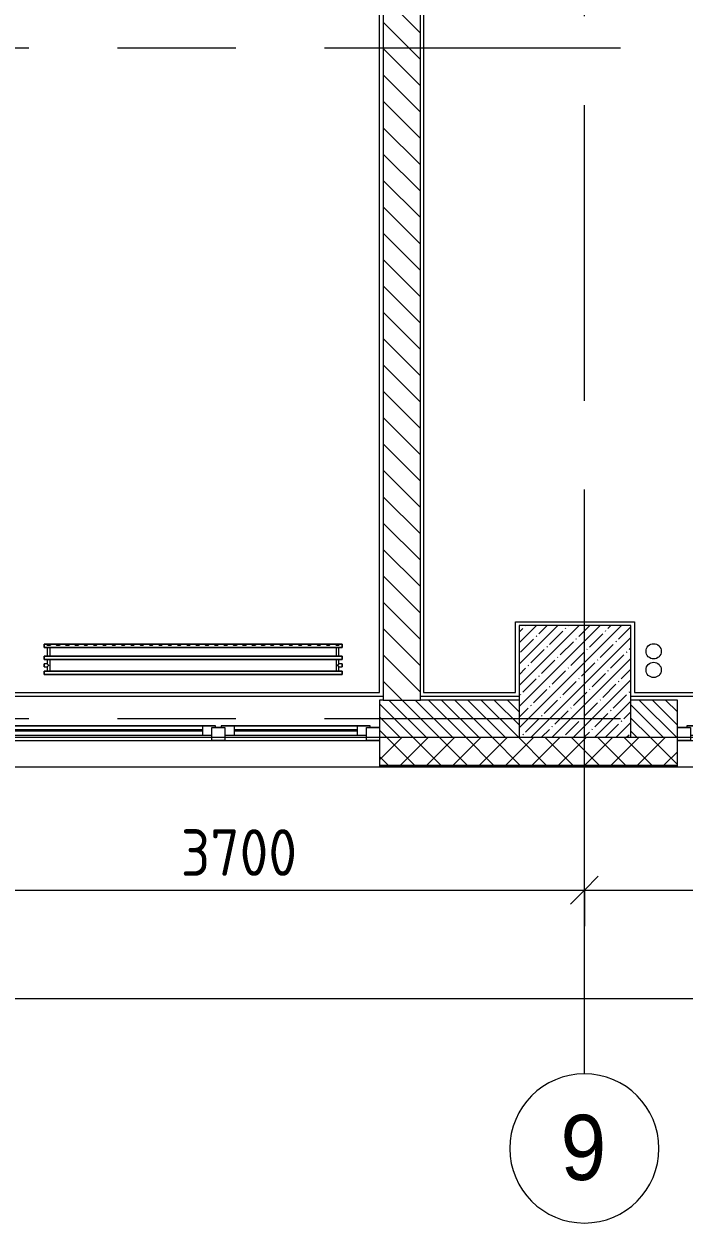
# Model space of a CAD drawing. Header units: millimetres. Extents: x 2623 to 211276, y -8553 to 29000.
# Drawn here: x 46221 to 49763, y -2706 to 3727 of the extents above; entities that cross this region are included whole.
import ezdxf

# ---------------------------------------------------------------- set-up
doc = ezdxf.new("R2010")
doc.units = ezdxf.units.MM
doc.linetypes.add('Осевая', pattern=[3175, 635, -476.25, 1587.5, -476.25])
for name, color, linetype, lineweight in [('A-ANNO-DIMS', 7, 'Continuous', 9), ('A-ANNO-DIMS-100', 7, 'Continuous', 9), ('A-DETL', 7, 'Continuous', 9), ('A-GLAZ', 7, 'Continuous', 9), ('A-WALL', 7, 'Continuous', 9), ('A-WALL-1', 7, 'Continuous', 13), ('I-WALL', 7, 'Continuous', 9), ('S-COLS', 7, 'Continuous', 9), ('Оси', 7, 'Continuous', 9), ('Оси-1', 7, 'Continuous', 20), ('Оси-2', 7, 'Осевая', 9)]:
    doc.layers.add(name, color=color, linetype=linetype, lineweight=lineweight)
doc.layers.add('A-FLOR-1', color=7, linetype='Continuous', lineweight=9, true_color=0xaaaaaa)
doc.layers.add('M-EQPM-1', color=7, linetype='Continuous', lineweight=9, true_color=0xaaaaaa)
doc.styles.add('Arial', font='arial.ttf', dxfattribs={"width": 0.9, "height": 350})
doc.styles.add('ISOCPEUR', font='isocpeur.ttf', dxfattribs={"width": 0.9, "height": 250})
doc.dimstyles.new('ISO-2_5_0_9К_БОЛЬШОЙ', dxfattribs={"dimscale": 304.8, "dimtxt": 248.995294, "dimasz": 0.492126, "dimexe": 0.393701, "dimexo": 0.984252, "dimgap": 0, "dimtad": 1, "dimdec": 0, "dimrnd": 10, "dimzin": 0, "dimdsep": 46, "dimtxsty": 'ISOCPEUR', "dimblk1": 'OBLIQUE', "dimblk2": 'OBLIQUE', "dimsah": 1, "dimcen": 0.09, "dimdle": 0.393701, "dimazin": 0, "dimtfac": 1, "dimtdec": 4, "dimtix": 1, "dimtmove": 0, "dimatfit": 3, "dimfxl": 1, "dimtvp": 1, "dimtolj": 1, "dimtzin": 0, "dimarcsym": 2})

# ---------------------------------------------------------------- blocks, each defined once
blk = doc.blocks.new('BSC_Колонна _Прямоугольная - 600х600-V1-План монтажа стен и перегородок 3 этажа в осях 1-12')
at = {"layer": 'S-COLS'}
h = blk.add_hatch(dxfattribs=at)
h.set_pattern_fill('FP_5', color=256, style=0, pattern_type=2)
h.set_pattern_definition([(45, (-25860, -200), (-57.02463, 57.02463), []), (45, (-25802.975, -200), (-57.02463, 57.02463), [100.806, -20.161, 3.353, -16.808])])
h.paths.add_polyline_path([(-93, -300), (300, -300), (300, 300), (-300, 300), (-300, -300)])
for p, q in [((300, 300), (-300, 300)), ((-300, 300), (-300, -300)), ((300, -300), (300, 300)), ((-300, -300), (300, -300))]:
    blk.add_line(p, q, dxfattribs=at)
blk = doc.blocks.new('120_Окно_СКБ_2Ст - 120_Окно_СКБ_2Ст 2100х2500 _мал створка СЛЕВА_-V6-План монтажа стен и перегородок 3 этажа в осях 1-12')
at = {"layer": 'A-GLAZ'}
for p, q in [((-1050, -127), (-1050, -57)), ((-1050, -57), (-980, -57)), ((1050, -57), (-1050, -57)), ((-980, -57), (-980, -127)), ((-220, -127), (-220, -57)), ((-220, -57), (-150, -57)), ((-150, -57), (-150, -127)), ((980, -127), (980, -57)), ((980, -57), (1050, -57)), ((1050, -57), (1050, -127)), ((-980, -127), (-1050, -127)), ((-1050, -127), (-1000, -127)), ((-980, -127), (-1000, -127)), ((-1000, -127), (-1000, -137)), ((-220, -87), (-980, -87)), ((-980, -87), (-980, -127)), ((-930, -137), (-930, -87)), ((-930, -107), (-270, -107)), ((-270, -117), (-930, -117)), ((-270, -137), (-270, -87)), ((-220, -127), (-220, -87)), ((-150, -127), (-220, -127)), ((-200, -127), (-220, -127)), ((-200, -127), (-170, -127)), ((-200, -137), (-200, -127)), ((-150, -127), (-170, -127)), ((-170, -127), (-170, -137)), ((980, -87), (-150, -87)), ((-150, -87), (-150, -127)), ((-100, -137), (-100, -87)), ((-100, -107), (930, -107)), ((930, -117), (-100, -117)), ((930, -137), (930, -87)), ((980, -127), (980, -87)), ((1050, -127), (980, -127)), ((1000, -127), (980, -127)), ((1000, -127), (1050, -127)), ((1000, -137), (1000, -127)), ((-1000, -137), (-200, -137)), ((-200, -137), (-1000, -137)), ((-170, -137), (1000, -137)), ((1000, -137), (-170, -137))]:
    blk.add_line(p, q, dxfattribs=at)
blk = doc.blocks.new('120_Окно_СКБ_2Ст - 120_Окно_СКБ_2Ст 2800х2500_створка_-22445922-План монтажа стен и перегородок 3 этажа в осях 1-12')
at = {"layer": 'A-GLAZ'}
for p, q in [((-1400, -127), (-1400, -57)), ((-1400, -57), (-1330, -57)), ((1400, -57), (-1400, -57)), ((-1330, -57), (-1330, -127)), ((500, -127), (500, -57)), ((500, -57), (570, -57)), ((570, -57), (570, -127)), ((1330, -127), (1330, -57)), ((1330, -57), (1400, -57)), ((1400, -57), (1400, -127)), ((-1330, -127), (-1400, -127)), ((-1400, -127), (-1350, -127)), ((-1330, -127), (-1350, -127)), ((-1350, -127), (-1350, -137)), ((500, -87), (-1330, -87)), ((-1330, -87), (-1330, -127)), ((-1280, -137), (-1280, -87)), ((-1280, -107), (450, -107)), ((450, -117), (-1280, -117)), ((450, -137), (450, -87)), ((500, -127), (500, -87)), ((570, -127), (500, -127)), ((520, -127), (500, -127)), ((520, -127), (550, -127)), ((520, -137), (520, -127)), ((570, -127), (550, -127)), ((550, -127), (550, -137)), ((1330, -87), (570, -87)), ((570, -87), (570, -127)), ((620, -137), (620, -87)), ((620, -107), (1280, -107)), ((1280, -117), (620, -117)), ((1280, -137), (1280, -87)), ((1330, -127), (1330, -87)), ((1400, -127), (1330, -127)), ((1350, -127), (1330, -127)), ((1350, -127), (1400, -127)), ((1350, -137), (1350, -127)), ((-1350, -137), (520, -137)), ((520, -137), (-1350, -137)), ((550, -137), (1350, -137)), ((1350, -137), (550, -137))]:
    blk.add_line(p, q, dxfattribs=at)
blk = doc.blocks.new('radiator_prado_classic_z_tip_30_po exemplyaru - Classic Z Тип 30-500-V33-План монтажа стен и перегородок 3 этажа в осях 1-12')
at = {"layer": 'M-EQPM-1'}
for p, q in [((0, 228), (0, 210)), ((1600, 228), (0, 228)), ((0, 210), (0, 228)), ((0, 228), (12.5, 228)), ((0, 210), (1600, 210)), ((17.5, 210), (0, 210)), ((12.5, 228), (37.5, 228)), ((37.5, 228), (12.5, 228)), ((12.5, 228), (37.5, 228)), ((12.5, 228), (17.5, 223)), ((12.5, 228), (17.5, 223)), ((32.5, 223), (17.5, 223)), ((17.5, 223), (32.5, 223)), ((17.5, 210), (17.5, 164)), ((17.5, 210), (17.5, 164)), ((21.2, 210), (17.5, 210)), ((17.5, 210), (32.5, 210)), ((32.5, 210), (17.5, 210)), ((17.5, 210), (32.5, 210)), ((28.3, 210), (18.5, 210)), ((31.5, 210), (21.2, 210)), ((31.5, 210), (28.7, 210)), ((32.5, 210), (31.5, 210)), ((32.5, 223), (37.5, 228)), ((37.5, 228), (32.5, 223)), ((32.5, 164), (32.5, 210)), ((32.5, 164), (32.5, 210)), ((1567.5, 210), (32.5, 210)), ((37.5, 228), (62.5, 228)), ((62.5, 228), (87.5, 228)), ((87.5, 228), (62.5, 228)), ((62.5, 228), (87.5, 228)), ((62.5, 228), (67.5, 223)), ((62.5, 228), (67.5, 223)), ((82.5, 223), (67.5, 223)), ((67.5, 223), (82.5, 223)), ((82.5, 223), (87.5, 228)), ((87.5, 228), (82.5, 223)), ((87.5, 228), (112.5, 228)), ((112.5, 228), (137.5, 228)), ((137.5, 228), (112.5, 228)), ((112.5, 228), (137.5, 228)), ((112.5, 228), (117.5, 223)), ((112.5, 228), (117.5, 223)), ((132.5, 223), (117.5, 223)), ((117.5, 223), (132.5, 223)), ((132.5, 223), (137.5, 228)), ((137.5, 228), (132.5, 223)), ((137.5, 228), (162.5, 228)), ((162.5, 228), (187.5, 228)), ((187.5, 228), (162.5, 228)), ((162.5, 228), (187.5, 228)), ((162.5, 228), (167.5, 223)), ((162.5, 228), (167.5, 223)), ((182.5, 223), (167.5, 223)), ((167.5, 223), (182.5, 223)), ((182.5, 223), (187.5, 228)), ((187.5, 228), (182.5, 223)), ((187.5, 228), (212.5, 228)), ((212.5, 228), (237.5, 228)), ((237.5, 228), (212.5, 228)), ((212.5, 228), (237.5, 228)), ((212.5, 228), (217.5, 223)), ((212.5, 228), (217.5, 223)), ((232.5, 223), (217.5, 223)), ((217.5, 223), (232.5, 223)), ((232.5, 223), (237.5, 228)), ((237.5, 228), (232.5, 223)), ((237.5, 228), (262.5, 228)), ((262.5, 228), (287.5, 228)), ((287.5, 228), (262.5, 228)), ((262.5, 228), (287.5, 228)), ((262.5, 228), (267.5, 223)), ((262.5, 228), (267.5, 223)), ((282.5, 223), (267.5, 223)), ((267.5, 223), (282.5, 223)), ((282.5, 223), (287.5, 228)), ((287.5, 228), (282.5, 223)), ((287.5, 228), (312.5, 228)), ((312.5, 228), (337.5, 228)), ((337.5, 228), (312.5, 228)), ((312.5, 228), (337.5, 228)), ((312.5, 228), (317.5, 223)), ((312.5, 228), (317.5, 223)), ((332.5, 223), (317.5, 223)), ((317.5, 223), (332.5, 223)), ((332.5, 223), (337.5, 228)), ((337.5, 228), (332.5, 223)), ((337.5, 228), (362.5, 228)), ((362.5, 228), (387.5, 228)), ((387.5, 228), (362.5, 228)), ((362.5, 228), (387.5, 228)), ((362.5, 228), (367.5, 223)), ((362.5, 228), (367.5, 223)), ((382.5, 223), (367.5, 223)), ((367.5, 223), (382.5, 223)), ((382.5, 223), (387.5, 228)), ((387.5, 228), (382.5, 223)), ((387.5, 228), (412.5, 228)), ((412.5, 228), (437.5, 228)), ((437.5, 228), (412.5, 228)), ((412.5, 228), (437.5, 228)), ((412.5, 228), (417.5, 223)), ((412.5, 228), (417.5, 223)), ((432.5, 223), (417.5, 223)), ((417.5, 223), (432.5, 223)), ((432.5, 223), (437.5, 228)), ((437.5, 228), (432.5, 223)), ((437.5, 228), (462.5, 228)), ((462.5, 228), (487.5, 228)), ((487.5, 228), (462.5, 228)), ((462.5, 228), (487.5, 228)), ((462.5, 228), (467.5, 223)), ((462.5, 228), (467.5, 223)), ((482.5, 223), (467.5, 223)), ((467.5, 223), (482.5, 223)), ((482.5, 223), (487.5, 228)), ((487.5, 228), (482.5, 223)), ((487.5, 228), (512.5, 228)), ((512.5, 228), (537.5, 228)), ((537.5, 228), (512.5, 228)), ((512.5, 228), (537.5, 228)), ((512.5, 228), (517.5, 223)), ((512.5, 228), (517.5, 223)), ((532.5, 223), (517.5, 223)), ((517.5, 223), (532.5, 223)), ((532.5, 223), (537.5, 228)), ((537.5, 228), (532.5, 223)), ((537.5, 228), (562.5, 228)), ((562.5, 228), (587.5, 228)), ((587.5, 228), (562.5, 228)), ((562.5, 228), (587.5, 228)), ((562.5, 228), (567.5, 223)), ((562.5, 228), (567.5, 223)), ((582.5, 223), (567.5, 223)), ((567.5, 223), (582.5, 223)), ((582.5, 223), (587.5, 228)), ((587.5, 228), (582.5, 223)), ((587.5, 228), (612.5, 228)), ((612.5, 228), (637.5, 228)), ((637.5, 228), (612.5, 228)), ((612.5, 228), (637.5, 228)), ((612.5, 228), (617.5, 223)), ((612.5, 228), (617.5, 223)), ((632.5, 223), (617.5, 223)), ((617.5, 223), (632.5, 223)), ((632.5, 223), (637.5, 228)), ((637.5, 228), (632.5, 223)), ((637.5, 228), (662.5, 228)), ((662.5, 228), (687.5, 228)), ((687.5, 228), (662.5, 228)), ((662.5, 228), (687.5, 228)), ((662.5, 228), (667.5, 223)), ((662.5, 228), (667.5, 223)), ((682.5, 223), (667.5, 223)), ((667.5, 223), (682.5, 223)), ((682.5, 223), (687.5, 228)), ((687.5, 228), (682.5, 223)), ((687.5, 228), (712.5, 228)), ((712.5, 228), (737.5, 228)), ((737.5, 228), (712.5, 228)), ((712.5, 228), (737.5, 228)), ((712.5, 228), (717.5, 223)), ((712.5, 228), (717.5, 223)), ((732.5, 223), (717.5, 223)), ((717.5, 223), (732.5, 223)), ((732.5, 223), (737.5, 228)), ((737.5, 228), (732.5, 223)), ((737.5, 228), (762.5, 228)), ((762.5, 228), (787.5, 228)), ((787.5, 228), (762.5, 228)), ((762.5, 228), (787.5, 228)), ((762.5, 228), (767.5, 223)), ((762.5, 228), (767.5, 223)), ((782.5, 223), (767.5, 223)), ((767.5, 223), (782.5, 223)), ((782.5, 223), (787.5, 228)), ((787.5, 228), (782.5, 223)), ((787.5, 228), (812.5, 228)), ((812.5, 228), (837.5, 228)), ((837.5, 228), (812.5, 228)), ((812.5, 228), (837.5, 228)), ((812.5, 228), (817.5, 223)), ((812.5, 228), (817.5, 223)), ((832.5, 223), (817.5, 223)), ((817.5, 223), (832.5, 223)), ((832.5, 223), (837.5, 228)), ((837.5, 228), (832.5, 223)), ((837.5, 228), (862.5, 228)), ((862.5, 228), (887.5, 228)), ((887.5, 228), (862.5, 228)), ((862.5, 228), (887.5, 228)), ((862.5, 228), (867.5, 223)), ((862.5, 228), (867.5, 223)), ((882.5, 223), (867.5, 223)), ((867.5, 223), (882.5, 223)), ((882.5, 223), (887.5, 228)), ((887.5, 228), (882.5, 223)), ((887.5, 228), (912.5, 228)), ((912.5, 228), (937.5, 228)), ((937.5, 228), (912.5, 228)), ((912.5, 228), (937.5, 228)), ((912.5, 228), (917.5, 223)), ((912.5, 228), (917.5, 223)), ((932.5, 223), (917.5, 223)), ((917.5, 223), (932.5, 223)), ((932.5, 223), (937.5, 228)), ((937.5, 228), (932.5, 223)), ((937.5, 228), (962.5, 228)), ((962.5, 228), (987.5, 228)), ((987.5, 228), (962.5, 228)), ((962.5, 228), (987.5, 228)), ((962.5, 228), (967.5, 223)), ((962.5, 228), (967.5, 223)), ((982.5, 223), (967.5, 223)), ((967.5, 223), (982.5, 223)), ((982.5, 223), (987.5, 228)), ((987.5, 228), (982.5, 223)), ((987.5, 228), (1012.5, 228)), ((1012.5, 228), (1037.5, 228)), ((1037.5, 228), (1012.5, 228)), ((1012.5, 228), (1037.5, 228)), ((1012.5, 228), (1017.5, 223)), ((1012.5, 228), (1017.5, 223)), ((1032.5, 223), (1017.5, 223)), ((1017.5, 223), (1032.5, 223)), ((1032.5, 223), (1037.5, 228)), ((1037.5, 228), (1032.5, 223)), ((1037.5, 228), (1062.5, 228)), ((1062.5, 228), (1087.5, 228)), ((1087.5, 228), (1062.5, 228)), ((1062.5, 228), (1087.5, 228)), ((1062.5, 228), (1067.5, 223)), ((1062.5, 228), (1067.5, 223)), ((1082.5, 223), (1067.5, 223)), ((1067.5, 223), (1082.5, 223)), ((1082.5, 223), (1087.5, 228)), ((1087.5, 228), (1082.5, 223)), ((1087.5, 228), (1112.5, 228)), ((1112.5, 228), (1137.5, 228)), ((1137.5, 228), (1112.5, 228)), ((1112.5, 228), (1137.5, 228)), ((1112.5, 228), (1117.5, 223)), ((1112.5, 228), (1117.5, 223)), ((1132.5, 223), (1117.5, 223)), ((1117.5, 223), (1132.5, 223)), ((1132.5, 223), (1137.5, 228)), ((1137.5, 228), (1132.5, 223)), ((1137.5, 228), (1162.5, 228)), ((1162.5, 228), (1187.5, 228)), ((1187.5, 228), (1162.5, 228)), ((1162.5, 228), (1187.5, 228)), ((1162.5, 228), (1167.5, 223)), ((1162.5, 228), (1167.5, 223)), ((1182.5, 223), (1167.5, 223)), ((1167.5, 223), (1182.5, 223)), ((1182.5, 223), (1187.5, 228)), ((1187.5, 228), (1182.5, 223)), ((1187.5, 228), (1212.5, 228)), ((1212.5, 228), (1237.5, 228)), ((1237.5, 228), (1212.5, 228)), ((1212.5, 228), (1237.5, 228)), ((1212.5, 228), (1217.5, 223)), ((1212.5, 228), (1217.5, 223)), ((1232.5, 223), (1217.5, 223)), ((1217.5, 223), (1232.5, 223)), ((1232.5, 223), (1237.5, 228)), ((1237.5, 228), (1232.5, 223)), ((1237.5, 228), (1262.5, 228)), ((1262.5, 228), (1287.5, 228)), ((1287.5, 228), (1262.5, 228)), ((1262.5, 228), (1287.5, 228)), ((1262.5, 228), (1267.5, 223)), ((1262.5, 228), (1267.5, 223)), ((1282.5, 223), (1267.5, 223)), ((1267.5, 223), (1282.5, 223)), ((1282.5, 223), (1287.5, 228)), ((1287.5, 228), (1282.5, 223)), ((1287.5, 228), (1312.5, 228)), ((1312.5, 228), (1337.5, 228)), ((1337.5, 228), (1312.5, 228)), ((1312.5, 228), (1337.5, 228)), ((1312.5, 228), (1317.5, 223)), ((1312.5, 228), (1317.5, 223)), ((1332.5, 223), (1317.5, 223)), ((1317.5, 223), (1332.5, 223)), ((1332.5, 223), (1337.5, 228)), ((1337.5, 228), (1332.5, 223)), ((1337.5, 228), (1362.5, 228)), ((1362.5, 228), (1387.5, 228)), ((1387.5, 228), (1362.5, 228)), ((1362.5, 228), (1387.5, 228)), ((1362.5, 228), (1367.5, 223)), ((1362.5, 228), (1367.5, 223)), ((1382.5, 223), (1367.5, 223)), ((1367.5, 223), (1382.5, 223)), ((1382.5, 223), (1387.5, 228)), ((1387.5, 228), (1382.5, 223)), ((1387.5, 228), (1412.5, 228)), ((1412.5, 228), (1437.5, 228)), ((1437.5, 228), (1412.5, 228)), ((1412.5, 228), (1437.5, 228)), ((1412.5, 228), (1417.5, 223)), ((1412.5, 228), (1417.5, 223)), ((1432.5, 223), (1417.5, 223)), ((1417.5, 223), (1432.5, 223)), ((1432.5, 223), (1437.5, 228)), ((1437.5, 228), (1432.5, 223)), ((1437.5, 228), (1462.5, 228)), ((1462.5, 228), (1487.5, 228)), ((1487.5, 228), (1462.5, 228)), ((1462.5, 228), (1487.5, 228)), ((1462.5, 228), (1467.5, 223)), ((1462.5, 228), (1467.5, 223)), ((1482.5, 223), (1467.5, 223)), ((1467.5, 223), (1482.5, 223)), ((1482.5, 223), (1487.5, 228)), ((1487.5, 228), (1482.5, 223)), ((1487.5, 228), (1512.5, 228)), ((1512.5, 228), (1537.5, 228)), ((1537.5, 228), (1512.5, 228)), ((1512.5, 228), (1537.5, 228)), ((1512.5, 228), (1517.5, 223)), ((1512.5, 228), (1517.5, 223)), ((1532.5, 223), (1517.5, 223)), ((1517.5, 223), (1532.5, 223)), ((1532.5, 223), (1537.5, 228)), ((1537.5, 228), (1532.5, 223)), ((1537.5, 228), (1562.5, 228)), ((1562.5, 228), (1587.5, 228)), ((1587.5, 228), (1562.5, 228)), ((1562.5, 228), (1587.5, 228)), ((1562.5, 228), (1567.5, 223)), ((1562.5, 228), (1567.5, 223)), ((1582.5, 223), (1567.5, 223)), ((1567.5, 223), (1582.5, 223)), ((1567.5, 210), (1567.5, 164)), ((1567.5, 210), (1567.5, 164)), ((1567.8, 210), (1567.5, 210)), ((1567.5, 210), (1582.5, 210)), ((1571.2, 210), (1567.5, 210)), ((1567.5, 210), (1582.5, 210)), ((1568.5, 210), (1567.8, 210)), ((1569.7, 210), (1568.5, 210)), ((1581.5, 210), (1568.5, 210)), ((1571.2, 210), (1569.7, 210)), ((1573.1, 210), (1571.2, 210)), ((1575, 210), (1571.2, 210)), ((1575, 210), (1573.1, 210)), ((1576.9, 210), (1575, 210)), ((1576.9, 210), (1575, 210)), ((1578.7, 210), (1576.9, 210)), ((1582.5, 210), (1576.9, 210)), ((1580.3, 210), (1578.7, 210)), ((1581.5, 210), (1580.3, 210)), ((1582.2, 210), (1581.5, 210)), ((1582.5, 210), (1582.2, 210)), ((1582.5, 223), (1587.5, 228)), ((1587.5, 228), (1582.5, 223)), ((1582.5, 164), (1582.5, 210)), ((1582.5, 164), (1582.5, 210)), ((1600, 210), (1582.5, 210)), ((1587.5, 228), (1600, 228)), ((1600, 210), (1600, 228)), ((1600, 228), (1600, 210)), ((1600, 164), (0, 164)), ((0, 164), (0, 146)), ((0, 146), (0, 164)), ((0, 164), (17.5, 164)), ((0, 146), (1600, 146)), ((17.5, 146), (0, 146)), ((23.1, 164), (17.5, 164)), ((17.5, 164), (32.5, 164)), ((17.8, 164), (17.5, 164)), ((17.5, 164), (32.5, 164)), ((17.5, 146), (17.5, 121.5)), ((17.5, 146), (17.5, 121.5)), ((17.5, 146), (17.8, 146)), ((32.5, 146), (17.5, 146)), ((17.5, 146), (32.5, 146)), ((32.5, 146), (17.5, 146)), ((18.5, 164), (17.8, 164)), ((17.8, 146), (25, 146)), ((19.7, 164), (18.5, 164)), ((18.5, 164), (28.3, 164)), ((28.3, 146), (18.5, 146)), ((21.2, 164), (19.7, 164)), ((23.1, 164), (21.2, 164)), ((30.3, 164), (23.1, 164)), ((25, 164), (23.1, 164)), ((26.9, 164), (25, 164)), ((25, 146), (32.5, 146)), ((28.7, 164), (26.9, 164)), ((31.5, 146), (28.7, 146)), ((30.3, 164), (28.7, 164)), ((28.7, 164), (31.5, 164)), ((32.5, 164), (30.3, 164)), ((31.5, 164), (30.3, 164)), ((32.2, 164), (31.5, 164)), ((32.5, 164), (32.2, 164)), ((32.5, 164), (1567.5, 164)), ((32.5, 82), (32.5, 146)), ((32.5, 82), (32.5, 146)), ((1567.5, 146), (32.5, 146)), ((1567.8, 164), (1567.5, 164)), ((1567.5, 164), (1582.5, 164)), ((1582.5, 164), (1567.5, 164)), ((1567.5, 164), (1571.2, 164)), ((1567.5, 146), (1567.5, 82)), ((1567.5, 146), (1567.5, 82)), ((1567.5, 146), (1568.5, 146)), ((1582.5, 146), (1567.5, 146)), ((1567.5, 146), (1582.5, 146)), ((1582.5, 146), (1567.5, 146)), ((1571.2, 164), (1567.8, 164)), ((1568.5, 164), (1581.5, 164)), ((1568.5, 146), (1582.5, 146)), ((1581.5, 146), (1568.5, 146)), ((1573.1, 164), (1571.2, 164)), ((1571.2, 164), (1573.1, 164)), ((1578.7, 164), (1573.1, 164)), ((1573.1, 164), (1578.7, 164)), ((1580.3, 164), (1578.7, 164)), ((1578.7, 164), (1582.5, 164)), ((1582.5, 164), (1580.3, 164)), ((1582.5, 164), (1600, 164)), ((1582.5, 121.5), (1582.5, 146)), ((1582.5, 121.5), (1582.5, 146)), ((1600, 146), (1582.5, 146)), ((1600, 146), (1600, 164)), ((1600, 164), (1600, 146)), ((17.5, 121.5), (0, 121.5)), ((17.5, 121.5), (0, 121.5)), ((0, 121.5), (0, 121.2)), ((0, 106.5), (0, 121.5)), ((0, 121.2), (0, 106.8)), ((0, 121.2), (0, 120.5)), ((0, 120.5), (0, 121.2)), ((0, 121.2), (0, 121.2)), ((0, 120.5), (0, 119.3)), ((0, 119.3), (0, 120.5)), ((0, 119.3), (0, 117.8)), ((0, 117.8), (0, 119.3)), ((0, 117.8), (0, 115.9)), ((0, 115.9), (0, 117.8)), ((0, 115.9), (0, 114)), ((0, 114), (0, 115.9)), ((0, 114), (0, 112.1)), ((0, 112.1), (0, 114)), ((0, 112.1), (0, 110.2)), ((0, 110.2), (0, 112.1)), ((0, 110.2), (0, 108.7)), ((0, 108.7), (0, 110.2)), ((0, 108.7), (0, 106.8)), ((0, 106.8), (0, 108.7)), ((0, 106.8), (0, 106.5)), ((0, 106.8), (0, 106.8)), ((0, 106.5), (17.5, 106.5)), ((0, 106.5), (17.5, 106.5)), ((1600, 82), (0, 82)), ((0, 82), (0, 64)), ((0, 64), (0, 82)), ((0, 82), (17.5, 82)), ((17.5, 106.5), (17.5, 82)), ((17.5, 106.5), (17.5, 82)), ((32.5, 82), (17.5, 82)), ((17.5, 82), (32.5, 82)), ((17.8, 82), (17.5, 82)), ((17.5, 82), (32.5, 82)), ((18.5, 82), (17.8, 82)), ((19.7, 82), (18.5, 82)), ((18.5, 82), (28.3, 82)), ((21.2, 82), (19.7, 82)), ((23.1, 82), (21.2, 82)), ((25, 82), (23.1, 82)), ((26.9, 82), (25, 82)), ((32.5, 82), (26.9, 82)), ((28.7, 82), (31.5, 82)), ((32.5, 82), (1567.5, 82)), ((1567.8, 82), (1567.5, 82)), ((1567.5, 82), (1582.5, 82)), ((1582.5, 82), (1567.5, 82)), ((1567.5, 82), (1582.5, 82)), ((1580.3, 82), (1567.8, 82)), ((1568.5, 82), (1581.5, 82)), ((1582.5, 82), (1580.3, 82)), ((1600, 121.5), (1582.5, 121.5)), ((1600, 121.5), (1582.5, 121.5)), ((1582.5, 82), (1582.5, 106.5)), ((1582.5, 106.5), (1600, 106.5)), ((1582.5, 82), (1582.5, 106.5)), ((1582.5, 106.5), (1600, 106.5)), ((1582.5, 82), (1600, 82)), ((1600, 121.5), (1600, 106.5)), ((1600, 121.2), (1600, 121.5)), ((1600, 121.5), (1600, 121.2)), ((1600, 121.2), (1600, 121.5)), ((1600, 106.8), (1600, 121.2)), ((1600, 121.2), (1600, 106.8)), ((1600, 119.3), (1600, 121.2)), ((1600, 117.8), (1600, 119.3)), ((1600, 106.8), (1600, 117.8)), ((1600, 106.5), (1600, 106.8)), ((1600, 106.8), (1600, 106.5)), ((1600, 106.5), (1600, 106.8)), ((1600, 64), (1600, 82)), ((1600, 82), (1600, 64)), ((1600, 64), (0, 64)), ((0, 64), (1600, 64))]:
    blk.add_line(p, q, dxfattribs=at)
for points, knots in [([(17.8, 121.2), (17.7, 121.3), (17.7, 121.3), (17.5, 121.5), (17.5, 121.5), (17.5, 121.5)], [0.8571429, 0.8571429, 0.8571429, 0.8571429, 0.8928571, 0.9285714, 1, 1, 1, 1]), ([(17.5, 121.5), (17.5, 121.5), (17.5, 121.5), (17.7, 121.3), (17.7, 121.3), (17.8, 121.2)], [0, 0, 0, 0, 0.0714286, 0.1071429, 0.1428571, 0.1428571, 0.1428571, 0.1428571]), ([(17.5, 121.5), (17.5, 121.5), (17.5, 121.5), (17.7, 121.3), (17.7, 121.3), (17.8, 121.2)], [0, 0, 0, 0, 0.0714286, 0.1071429, 0.1428571, 0.1428571, 0.1428571, 0.1428571]), ([(25, 114), (24.5, 114.5), (23.6, 115.4), (22.4, 116.6), (21.6, 117.4), (21.1, 117.9), (20.8, 118.2), (20.5, 118.5), (20.2, 118.8), (19.8, 119.1), (19.6, 119.4), (19.3, 119.7), (19, 120), (18.7, 120.3), (18.5, 120.5), (18.3, 120.7), (18.1, 120.9), (17.9, 121.1), (17.8, 121.2), (17.7, 121.3), (17.5, 121.5), (17.5, 121.5), (17.5, 121.5)], [0, 0, 0, 0, 0.142857, 0.285714, 0.357143, 0.392857, 0.428571, 0.464286, 0.5, 0.535714, 0.571429, 0.607143, 0.642857, 0.678571, 0.714286, 0.75, 0.785714, 0.821429, 0.857143, 0.892857, 0.928571, 1, 1, 1, 1]), ([(17.5, 106.5), (17.5, 106.5), (17.5, 106.5), (17.7, 106.7), (17.8, 106.8), (17.9, 106.9), (18.1, 107.1), (18.3, 107.3), (18.5, 107.5), (18.7, 107.7), (19, 108), (19.3, 108.3), (19.6, 108.6), (19.8, 108.9), (20.3, 109.3), (20.7, 109.7), (21.1, 110.1), (21.6, 110.6), (22.4, 111.4), (23.6, 112.6), (24.5, 113.5), (25, 114)], [0, 0, 0, 0, 0.071429, 0.107143, 0.142857, 0.178571, 0.214286, 0.25, 0.285714, 0.321429, 0.357143, 0.392857, 0.428571, 0.464286, 0.5, 0.571429, 0.607143, 0.642857, 0.714286, 0.857143, 1, 1, 1, 1]), ([(17.5, 106.5), (17.5, 106.5), (17.5, 106.5), (17.7, 106.7), (17.7, 106.7), (17.8, 106.8)], [0, 0, 0, 0, 0.0714286, 0.1071429, 0.1428571, 0.1428571, 0.1428571, 0.1428571]), ([(17.8, 106.8), (17.7, 106.7), (17.7, 106.7), (17.5, 106.5), (17.5, 106.5), (17.5, 106.5)], [0.8571429, 0.8571429, 0.8571429, 0.8571429, 0.8928571, 0.9285714, 1, 1, 1, 1]), ([(17.8, 106.8), (17.7, 106.7), (17.7, 106.7), (17.5, 106.5), (17.5, 106.5), (17.5, 106.5)], [0.8571429, 0.8571429, 0.8571429, 0.8571429, 0.8928571, 0.9285714, 1, 1, 1, 1]), ([(17.8, 121.2), (17.8, 121.2), (17.9, 121.1), (18.1, 120.9), (18.3, 120.7), (18.5, 120.5), (18.7, 120.3), (19, 120), (19.3, 119.7), (19.6, 119.4), (19.8, 119.1), (20.3, 118.7), (20.7, 118.3), (21.1, 117.9), (21.6, 117.4), (22.4, 116.6), (23.1, 115.9), (23.6, 115.4)], [0.1428571, 0.1428571, 0.1428571, 0.1428571, 0.1785714, 0.2142857, 0.25, 0.2857143, 0.3214286, 0.3571429, 0.3928571, 0.4285714, 0.4642857, 0.5, 0.5714286, 0.6071429, 0.6428571, 0.7142857, 0.8571429, 0.8571429, 0.8571429, 0.8571429]), ([(22.1, 111.1), (21.9, 110.9), (21.6, 110.6), (21.1, 110.1), (20.8, 109.8), (20.5, 109.5), (20.2, 109.2), (19.8, 108.9), (19.6, 108.6), (19.3, 108.3), (19, 108), (18.7, 107.7), (18.5, 107.5), (18.3, 107.3), (18.1, 107.1), (17.9, 106.9), (17.8, 106.8), (17.8, 106.8)], [0.2857143, 0.2857143, 0.2857143, 0.2857143, 0.3571429, 0.3928571, 0.4285714, 0.4642857, 0.5, 0.5357143, 0.5714286, 0.6071429, 0.6428571, 0.6785714, 0.7142857, 0.75, 0.7857143, 0.8214286, 0.8571429, 0.8571429, 0.8571429, 0.8571429]), ([(17.8, 106.8), (17.8, 106.8), (17.9, 106.9), (18.1, 107.1), (18.3, 107.3), (18.5, 107.5), (18.7, 107.7), (19, 108), (19.3, 108.3), (19.6, 108.6), (19.9, 108.8), (20.3, 109.3), (20.6, 109.6), (20.8, 109.8)], [0.1428571, 0.1428571, 0.1428571, 0.1428571, 0.1785714, 0.2142857, 0.25, 0.2857143, 0.3214286, 0.3571429, 0.3928571, 0.4285714, 0.4642857, 0.5, 0.5714286, 0.5714286, 0.5714286, 0.5714286]), ([(19.6, 119.4), (19.7, 119.3), (19.9, 119.2), (20.3, 118.7), (20.6, 118.4), (20.8, 118.2)], [0.4285714, 0.4285714, 0.4285714, 0.4285714, 0.4642857, 0.5, 0.5714286, 0.5714286, 0.5714286, 0.5714286]), ([(22.1, 116.9), (21.9, 117.1), (21.6, 117.4), (21.1, 117.9), (20.9, 118.1), (20.8, 118.2)], [0.2857143, 0.2857143, 0.2857143, 0.2857143, 0.3571429, 0.3928571, 0.4285714, 0.4285714, 0.4285714, 0.4285714]), ([(20.8, 118.2), (20.9, 118.1), (21.1, 117.9), (21.6, 117.4), (21.9, 117.1), (22.1, 116.9)], [0.5714286, 0.5714286, 0.5714286, 0.5714286, 0.6071429, 0.6428571, 0.7142857, 0.7142857, 0.7142857, 0.7142857]), ([(20.8, 109.8), (20.9, 109.9), (21.1, 110.1), (21.6, 110.6), (21.9, 110.9), (22.1, 111.1)], [0.5714286, 0.5714286, 0.5714286, 0.5714286, 0.6071429, 0.6428571, 0.7142857, 0.7142857, 0.7142857, 0.7142857]), ([(22.1, 111.1), (21.9, 110.9), (21.6, 110.6), (21.1, 110.1), (20.9, 109.9), (20.8, 109.8)], [0.2857143, 0.2857143, 0.2857143, 0.2857143, 0.3571429, 0.3928571, 0.4285714, 0.4285714, 0.4285714, 0.4285714]), ([(1575, 114), (1575.5, 114.5), (1576.4, 115.4), (1577.6, 116.6), (1578.4, 117.4), (1578.9, 117.9), (1579.2, 118.2), (1579.5, 118.5), (1579.8, 118.8), (1580.1, 119.2), (1580.4, 119.4), (1580.7, 119.7), (1581, 120), (1581.3, 120.3), (1581.5, 120.5), (1581.7, 120.7), (1581.9, 120.9), (1582.1, 121.1), (1582.2, 121.2), (1582.3, 121.3), (1582.5, 121.5), (1582.5, 121.5), (1582.5, 121.5)], [0, 0, 0, 0, 0.142857, 0.285714, 0.357143, 0.392857, 0.428571, 0.464286, 0.5, 0.535714, 0.571429, 0.607143, 0.642857, 0.678571, 0.714286, 0.75, 0.785714, 0.821429, 0.857143, 0.892857, 0.928571, 1, 1, 1, 1]), ([(1582.5, 106.5), (1582.5, 106.5), (1582.5, 106.5), (1582.3, 106.7), (1582.2, 106.8), (1582.1, 106.9), (1581.9, 107.1), (1581.7, 107.3), (1581.5, 107.5), (1581.3, 107.7), (1581, 108), (1580.7, 108.3), (1580.4, 108.6), (1580.1, 108.8), (1579.7, 109.3), (1579.3, 109.7), (1578.9, 110.1), (1578.4, 110.6), (1577.6, 111.4), (1576.4, 112.6), (1575.5, 113.5), (1575, 114)], [0, 0, 0, 0, 0.071429, 0.107143, 0.142857, 0.178571, 0.214286, 0.25, 0.285714, 0.321429, 0.357143, 0.392857, 0.428571, 0.464286, 0.5, 0.571429, 0.607143, 0.642857, 0.714286, 0.857143, 1, 1, 1, 1]), ([(1582.2, 121.2), (1582.2, 121.2), (1582.1, 121.1), (1581.9, 120.9), (1581.7, 120.7), (1581.5, 120.5), (1581.3, 120.3), (1581, 120), (1580.7, 119.7), (1580.4, 119.4), (1580.1, 119.2), (1579.7, 118.7), (1579.3, 118.3), (1578.9, 117.9), (1578.4, 117.4), (1577.6, 116.6), (1576.9, 115.9), (1576.4, 115.4)], [0.1428571, 0.1428571, 0.1428571, 0.1428571, 0.1785714, 0.2142857, 0.25, 0.2857143, 0.3214286, 0.3571429, 0.3928571, 0.4285714, 0.4642857, 0.5, 0.5714286, 0.6071429, 0.6428571, 0.7142857, 0.8571429, 0.8571429, 0.8571429, 0.8571429]), ([(1576.4, 115.4), (1576.9, 115.9), (1577.6, 116.6), (1578.4, 117.4), (1578.9, 117.9), (1579.2, 118.2), (1579.5, 118.5), (1579.8, 118.8), (1580.1, 119.2), (1580.4, 119.4), (1580.7, 119.7), (1581, 120), (1581.3, 120.3), (1581.5, 120.5), (1581.7, 120.7), (1581.9, 120.9), (1582.1, 121.1), (1582.2, 121.2), (1582.2, 121.2)], [0.1428571, 0.1428571, 0.1428571, 0.1428571, 0.2857143, 0.3571429, 0.3928571, 0.4285714, 0.4642857, 0.5, 0.5357143, 0.5714286, 0.6071429, 0.6428571, 0.6785714, 0.7142857, 0.75, 0.7857143, 0.8214286, 0.8571429, 0.8571429, 0.8571429, 0.8571429]), ([(1581.5, 120.5), (1581.4, 120.4), (1581.3, 120.3), (1581, 120), (1580.7, 119.7), (1580.4, 119.4), (1580.1, 119.2), (1579.7, 118.7), (1579.3, 118.3), (1578.9, 117.9), (1578.4, 117.4), (1578.1, 117.1), (1577.9, 116.9)], [0.2857143, 0.2857143, 0.2857143, 0.2857143, 0.3214286, 0.3571429, 0.3928571, 0.4285714, 0.4642857, 0.5, 0.5714286, 0.6071429, 0.6428571, 0.7142857, 0.7142857, 0.7142857, 0.7142857]), ([(1577.9, 111.1), (1578.1, 110.9), (1578.4, 110.6), (1578.9, 110.1), (1579.2, 109.8), (1579.5, 109.5), (1579.8, 109.2), (1580.1, 108.8), (1580.4, 108.6), (1580.7, 108.3), (1581, 108), (1581.3, 107.7), (1581.5, 107.5), (1581.7, 107.3), (1581.9, 107.1), (1582.1, 106.9), (1582.2, 106.8), (1582.2, 106.8)], [0.2857143, 0.2857143, 0.2857143, 0.2857143, 0.3571429, 0.3928571, 0.4285714, 0.4642857, 0.5, 0.5357143, 0.5714286, 0.6071429, 0.6428571, 0.6785714, 0.7142857, 0.75, 0.7857143, 0.8214286, 0.8571429, 0.8571429, 0.8571429, 0.8571429]), ([(1577.9, 111.1), (1578.1, 110.9), (1578.4, 110.6), (1578.9, 110.1), (1579.2, 109.8), (1579.5, 109.5), (1579.8, 109.2), (1580.1, 108.8), (1580.3, 108.7), (1580.4, 108.6)], [0.2857143, 0.2857143, 0.2857143, 0.2857143, 0.3571429, 0.3928571, 0.4285714, 0.4642857, 0.5, 0.5357143, 0.5714286, 0.5714286, 0.5714286, 0.5714286]), ([(1581.5, 107.5), (1581.4, 107.6), (1581.3, 107.7), (1581, 108), (1580.7, 108.3), (1580.4, 108.6), (1580.1, 108.8), (1579.7, 109.3), (1579.3, 109.7), (1578.9, 110.1), (1578.4, 110.6), (1578.1, 110.9), (1577.9, 111.1)], [0.2857143, 0.2857143, 0.2857143, 0.2857143, 0.3214286, 0.3571429, 0.3928571, 0.4285714, 0.4642857, 0.5, 0.5714286, 0.6071429, 0.6428571, 0.7142857, 0.7142857, 0.7142857, 0.7142857]), ([(1582.5, 121.5), (1582.5, 121.5), (1582.5, 121.5), (1582.3, 121.3), (1582.3, 121.3), (1582.2, 121.2)], [0, 0, 0, 0, 0.0714286, 0.1071429, 0.1428571, 0.1428571, 0.1428571, 0.1428571]), ([(1582.5, 121.5), (1582.5, 121.5), (1582.5, 121.5), (1582.3, 121.3), (1582.3, 121.3), (1582.2, 121.2)], [0, 0, 0, 0, 0.0714286, 0.1071429, 0.1428571, 0.1428571, 0.1428571, 0.1428571]), ([(1582.2, 121.2), (1582.3, 121.3), (1582.3, 121.3), (1582.5, 121.5), (1582.5, 121.5), (1582.5, 121.5)], [0.8571429, 0.8571429, 0.8571429, 0.8571429, 0.8928571, 0.9285714, 1, 1, 1, 1]), ([(1582.2, 106.8), (1582.3, 106.7), (1582.3, 106.7), (1582.5, 106.5), (1582.5, 106.5), (1582.5, 106.5)], [0.8571429, 0.8571429, 0.8571429, 0.8571429, 0.8928571, 0.9285714, 1, 1, 1, 1]), ([(1582.2, 106.8), (1582.3, 106.7), (1582.3, 106.7), (1582.5, 106.5), (1582.5, 106.5), (1582.5, 106.5)], [0.8571429, 0.8571429, 0.8571429, 0.8571429, 0.8928571, 0.9285714, 1, 1, 1, 1]), ([(1582.5, 106.5), (1582.5, 106.5), (1582.5, 106.5), (1582.3, 106.7), (1582.3, 106.7), (1582.2, 106.8)], [0, 0, 0, 0, 0.0714286, 0.1071429, 0.1428571, 0.1428571, 0.1428571, 0.1428571])]:
    blk.add_open_spline(points, degree=3, knots=knots, dxfattribs=at)
for points in [[(20.8, 118.2), (20.7, 118.3), (20.5, 118.5), (20.2, 118.8), (19.9, 119.2), (19.6, 119.4), (19.3, 119.7), (19, 120), (18.7, 120.3), (18.5, 120.5), (18.3, 120.7), (18.1, 120.9), (17.9, 121.1), (17.8, 121.2), (17.8, 121.2)], [(17.8, 121.2), (17.8, 121.2), (17.9, 121.1), (18.1, 120.9), (18.3, 120.7), (18.5, 120.5), (18.7, 120.3), (19, 120), (19.3, 119.7), (19.5, 119.5), (19.6, 119.4)], [(20.8, 109.8), (20.7, 109.7), (20.5, 109.5), (20.2, 109.2), (19.9, 108.8), (19.6, 108.6), (19.3, 108.3), (19, 108), (18.7, 107.7), (18.5, 107.5), (18.3, 107.3), (18.1, 107.1), (17.9, 106.9), (17.8, 106.8), (17.8, 106.8)], [(23.6, 115.4), (23.1, 115.9), (22.6, 116.4), (22.1, 116.9)], [(22.1, 116.9), (22.6, 116.4), (23.1, 115.9), (23.6, 115.4)], [(25, 114), (24.5, 113.5), (23.6, 112.6), (22.6, 111.6), (22.1, 111.1)], [(22.1, 111.1), (22.6, 111.6), (23.1, 112.1), (23.6, 112.6)], [(23.6, 112.6), (23.1, 112.1), (22.6, 111.6), (22.1, 111.1)], [(25, 114), (24.5, 114.5), (24, 115), (23.6, 115.4)], [(23.6, 115.4), (24, 115), (24.5, 114.5), (25, 114)], [(23.6, 115.4), (24, 115), (24.5, 114.5), (25, 114)], [(23.6, 112.6), (24, 113), (24.5, 113.5), (25, 114)], [(25, 114), (24.5, 113.5), (24, 113), (23.6, 112.6)], [(1576.4, 115.4), (1576, 115), (1575.5, 114.5), (1575, 114)], [(1576.4, 115.4), (1576, 115), (1575.5, 114.5), (1575, 114)], [(1575, 114), (1575.5, 114.5), (1576, 115), (1576.4, 115.4)], [(1575, 114), (1575.5, 113.5), (1576.4, 112.6), (1577.4, 111.6), (1577.9, 111.1)], [(1575, 114), (1575.5, 113.5), (1576.4, 112.6), (1577.4, 111.6), (1577.9, 111.1)], [(1577.9, 111.1), (1577.4, 111.6), (1576.4, 112.6), (1575.5, 113.5), (1575, 114)], [(1577.9, 116.9), (1577.4, 116.4), (1576.9, 115.9), (1576.4, 115.4)], [(1580.4, 108.6), (1580.5, 108.5), (1580.7, 108.3), (1581, 108), (1581.3, 107.7), (1581.5, 107.5), (1581.7, 107.3), (1581.9, 107.1), (1582.1, 106.9), (1582.2, 106.8), (1582.2, 106.8)], [(1582.2, 121.2), (1582.2, 121.2), (1582.1, 121.1), (1581.9, 120.9), (1581.7, 120.7), (1581.6, 120.6), (1581.5, 120.5)], [(1582.2, 106.8), (1582.2, 106.8), (1582.1, 106.9), (1581.9, 107.1), (1581.7, 107.3), (1581.6, 107.4), (1581.5, 107.5)]]:
    blk.add_open_spline(points, degree=3, dxfattribs=at)
blk = doc.blocks.new('Ось сетки - D8-29747960-План монтажа стен и перегородок 3 этажа в осях 1-12')
at = {"layer": 'Оси-1'}
for start, end in [(360, 180), (180, 360)]:
    blk.add_arc((0, 0), 4, start, end, dxfattribs=at)
blk = doc.blocks.new('DIMBLOCK14-План монтажа стен и перегородок 3 этажа в осях 1-12')
at = {"layer": 'A-ANNO-DIMS-100'}
for p, q in [((23428.4, -1695.6), (23428.4, -1381.6)), ((61628.4, -1695.6), (61628.4, -1381.6)), ((23308.4, -1501.6), (61748.4, -1501.6)), ((23428.4, -1501.6), (23428.4, -1695.6)), ((61628.4, -1501.6), (61628.4, -1695.6))]:
    blk.add_line(p, q, dxfattribs=at)
at = {"layer": 'A-ANNO-DIMS-100', "lineweight": 20}
for p, q in [((23428.4, -1501.6), (23503.4, -1426.6)), ((61628.4, -1501.6), (61703.4, -1426.6)), ((23428.4, -1501.6), (23353.4, -1576.6)), ((61628.4, -1501.6), (61553.4, -1576.6))]:
    blk.add_line(p, q, dxfattribs=at)
at = {"layer": 'A-ANNO-DIMS-100', "color": 0, "insert": (42133.3, -1175), "char_height": 250, "width": 948.097, "attachment_point": 1, "line_spacing_factor": 1.149209, "style": 'ISOCPEUR'}
blk.add_mtext('38200', dxfattribs=at)
blk = doc.blocks.new('_Oblique')
at = {"color": 0, "linetype": 'ByBlock', "lineweight": -2}
blk.add_line((-0.5, -0.5), (0.5, 0.5), dxfattribs=at)
blk = doc.blocks.new('DIMBLOCK22-План монтажа стен и перегородок 3 этажа в осях 1-12')
at = {"layer": 'A-ANNO-DIMS-100'}
for p, q in [((45528.4, -1114), (45528.4, -800.1)), ((49228.4, -1114), (49228.4, -800.1)), ((45528.4, -920.1), (49228.4, -920.1)), ((45528.4, -920.1), (45528.4, -1114)), ((49228.4, -920.1), (49228.4, -1114))]:
    blk.add_line(p, q, dxfattribs=at)
at = {"layer": 'A-ANNO-DIMS-100', "lineweight": 20}
for p, q in [((45528.4, -920.1), (45603.4, -845.1)), ((49228.4, -920.1), (49303.4, -845.1)), ((45528.4, -920.1), (45453.4, -995.1)), ((49228.4, -920.1), (49153.4, -995.1))]:
    blk.add_line(p, q, dxfattribs=at)
at = {"layer": 'A-ANNO-DIMS-100', "color": 0, "insert": (47062.4, -593.5), "char_height": 250, "width": 758.478, "attachment_point": 1, "line_spacing_factor": 1.149209, "style": 'ISOCPEUR'}
blk.add_mtext('3700', dxfattribs=at)
blk = doc.blocks.new('DIMBLOCK23-План монтажа стен и перегородок 3 этажа в осях 1-12')
at = {"layer": 'A-ANNO-DIMS-100'}
for p, q in [((49228.4, -1114), (49228.4, -800.1)), ((52928.4, -1114), (52928.4, -800.1)), ((49228.4, -920.1), (52928.4, -920.1)), ((49228.4, -920.1), (49228.4, -1114)), ((52928.4, -920.1), (52928.4, -1114))]:
    blk.add_line(p, q, dxfattribs=at)
at = {"layer": 'A-ANNO-DIMS-100', "lineweight": 20}
for p, q in [((49228.4, -920.1), (49303.4, -845.1)), ((52928.4, -920.1), (53003.4, -845.1)), ((49228.4, -920.1), (49153.4, -995.1)), ((52928.4, -920.1), (52853.4, -995.1))]:
    blk.add_line(p, q, dxfattribs=at)
at = {"layer": 'A-ANNO-DIMS-100', "color": 0, "insert": (50762.4, -593.5), "char_height": 250, "width": 758.478, "attachment_point": 1, "line_spacing_factor": 1.149209, "style": 'ISOCPEUR'}
blk.add_mtext('3700', dxfattribs=at)

msp = doc.modelspace()

# ---------------------------------------------------------------- hatches: boundary and pattern name
at = {"layer": 'A-WALL'}
h = msp.add_hatch(dxfattribs=at)
h.set_pattern_fill('FP_10', color=256, style=0, pattern_type=2)
h.set_pattern_definition([(135, (23318.383, 0), (-35.35534, -35.35534), [])])
h.paths.add_polyline_path([(60741.4, -100), (61308.4, -100), (61308.4, 100), (60741.4, 100), (60741.4, -51.1)])
h.paths.add_polyline_path([(59841.4, -100), (59841.4, 100), (59288.4, 100), (59288.4, -100), (59358, -100)])
h.paths.add_polyline_path([(57188.4, -100), (57188.4, 100), (56928.4, 100), (56928.4, -100)])
h.paths.add_polyline_path([(55428.4, -100), (55428.4, 100), (54201.2, 100), (54201.2, -100), (54221.7, -100)])
h.paths.add_polyline_path([(53301.2, -100), (53301.2, 100), (53128.1, 100), (53128.1, -100)])
h.paths.add_polyline_path([(49728.1, -100), (49728.1, 100), (49478.4, 100), (49478.4, -100)])
h.paths.add_polyline_path([(48878.4, -100), (48878.4, 100), (48128.4, 100), (48128.4, -100)])
h.paths.add_polyline_path([(44928.4, -100), (45228.4, -100), (45228.4, 100), (44928.4, 100), (44928.4, -51.1)])
h.paths.add_polyline_path([(44028.4, -100), (44028.4, 100), (42678.4, 100), (42678.4, -100), (43949, -100)])
h.paths.add_polyline_path([(45828.4, -100), (46028.4, -100), (46028.4, 100), (45828.4, 100), (45828.4, -51.1)])
h.paths.add_polyline_path([(40578.4, -100), (40578.4, 100), (39828.4, 100), (39828.4, -100), (40096.7, -100)])
h.paths.add_polyline_path([(38812.7, -100), (38928.4, -100), (38928.4, 100), (38178.4, 100), (38178.4, -100)])
h.paths.add_polyline_path([(34428.4, -100), (34428.4, 100), (33678.1, 100), (33678.1, -100)])
h.paths.add_polyline_path([(35478.4, -100), (35478.4, 100), (35328.4, 100), (35328.4, -100)])
h.paths.add_polyline_path([(30978.4, -100), (30978.4, 100), (30148.4, 100), (30148.4, -100)])
h = msp.add_hatch(dxfattribs=at)
h.set_pattern_fill('FP_12', color=256, style=0, pattern_type=2)
h.set_pattern_definition([(45, (23318.38, 0), (-70.71068, 70.71068), []), (135, (23318.38, 0), (-70.71068, -70.71068), [])])
h.paths.add_polyline_path([(61308.4, -250), (61606, -250), (61606, -100), (60741.4, -100), (60741.4, -250)])
h.paths.add_polyline_path([(59841.4, -250), (59841.4, -100), (59288.4, -100), (59288.4, -250), (59358, -250)])
h.paths.add_polyline_path([(56928.4, -250), (57188.4, -250), (57188.4, -100), (56328.4, -100), (56328.4, -250), (56789.8, -250)])
h.paths.add_polyline_path([(55428.4, -250), (55428.4, -100), (54201.2, -100), (54201.2, -250), (54221.7, -250)])
h.paths.add_polyline_path([(52528.1, -250), (53301.2, -250), (53301.2, -100), (52528.1, -100)])
h.paths.add_polyline_path([(49085.3, -250), (49728.1, -250), (49728.1, -100), (48128.4, -100), (48128.4, -250)])
h.paths.add_polyline_path([(46028.4, -250), (46028.4, -100), (44928.4, -100), (44928.4, -250), (45828.4, -250)])
h.paths.add_polyline_path([(44028.4, -250), (44028.4, -100), (42678.4, -100), (42678.4, -250), (43949, -250)])
h.paths.add_polyline_path([(40578.4, -250), (40578.4, -100), (39828.4, -100), (39828.4, -250), (40096.7, -250)])
h.paths.add_polyline_path([(38178.4, -250), (38928.4, -250), (38928.4, -100), (38178.4, -100)])
h.paths.add_polyline_path([(36078.4, -250), (36078.4, -100), (35328.4, -100), (35328.4, -250)])
h.paths.add_polyline_path([(34428.4, -250), (34428.4, -100), (33678.1, -100), (33678.1, -250)])
h.paths.add_polyline_path([(31578.1, -250), (31578.1, -100), (30148.4, -100), (30148.4, -250), (31108.1, -250)])
h.paths.add_polyline_path([(27048.4, -250), (27048.4, -100), (23058.4, -100), (23058.4, -250), (25971.8, -250)])
at = {"layer": 'I-WALL'}
h = msp.add_hatch(dxfattribs=at)
h.set_pattern_fill('FP_11', color=256, style=0, pattern_type=2)
h.set_pattern_definition([(135, (23318.38, 0), (-70.71068, -70.71068), [])])
h.paths.add_polyline_path([(48349.1, 100), (48349.1, 7700), (48149.1, 7700), (48149.1, 100)])

# ---------------------------------------------------------------- linework, layer by layer
at = {"layer": 'A-DETL'}
for centre in [(49600.4, 361.2), (49600.4, 261.2)]:
    msp.add_circle(centre, 41, dxfattribs=at)
at = {"layer": 'A-FLOR-1'}
for p, q in [((48129.1, 140), (48129.1, 7680)), ((48364.4, 6800), (48364.4, 140)), ((48859.4, 140), (48859.4, 520)), ((48859.4, 520), (49498.4, 520)), ((49498.4, 520), (49498.4, 140)), ((45848.4, 140), (48129.1, 140)), ((48364.4, 140), (48859.4, 140)), ((49498.4, 140), (52508.1, 140))]:
    msp.add_line(p, q, dxfattribs=at)
at = {"layer": 'A-WALL'}
for p, q in [((48149.1, 100), (48128.4, 100)), ((48128.4, 100), (48128.4, -258)), ((48878.4, 100), (48349.1, 100)), ((49728.1, 100), (49478.4, 100)), ((49728.1, -258), (49728.1, 100)), ((46028.4, -100), (48128.4, -100)), ((49728.1, -100), (52528.1, -100)), ((23050.4, -258), (53301.2, -258))]:
    msp.add_line(p, q, dxfattribs=at)
at = {"layer": 'A-WALL-1'}
for p, q in [((48149.1, 100), (48349.1, 100)), ((48128.4, -100), (48878.4, -100)), ((49478.4, -100), (49728.1, -100)), ((48128.4, -250), (49728.1, -250)), ((48128.4, -253), (49728.1, -253))]:
    msp.add_line(p, q, dxfattribs=at)
at = {"layer": 'I-WALL'}
for p, q in [((48149.1, 7700), (48149.1, 100)), ((48349.1, 100), (48349.1, 6820)), ((45828.4, 120), (48149.1, 120)), ((48349.1, 120), (48878.4, 120)), ((49478.4, 120), (52528.1, 120))]:
    msp.add_line(p, q, dxfattribs=at)
at = {"layer": 'Оси'}
msp.add_line((49228.4, -1906.3), (49228.4, 593.7), dxfattribs=at)
at = {"layer": 'Оси-2'}
for p, q in [((49228.4, 593.7), (49228.4, 24898.1)), ((21322.9, 3600), (59578.4, 3600)), ((21322.9, 0), (59578.4, 0))]:
    msp.add_line(p, q, dxfattribs=at)

# ---------------------------------------------------------------- block references
at = {"layer": 'A-GLAZ', "rotation": 180}
for name, p in [('120_Окно_СКБ_2Ст - 120_Окно_СКБ_2Ст 2100х2500 _мал створка СЛЕВА_-V6-План монтажа стен и перегородок 3 этажа в осях 1-12', (47078.4, -175)), ('120_Окно_СКБ_2Ст - 120_Окно_СКБ_2Ст 2800х2500_створка_-22445922-План монтажа стен и перегородок 3 этажа в осях 1-12', (51128.1, -175))]:
    msp.add_blockref(name, p, dxfattribs=at)
at = {"layer": 'M-EQPM-1'}
msp.add_blockref('radiator_prado_classic_z_tip_30_po exemplyaru - Classic Z Тип 30-500-V33-План монтажа стен и перегородок 3 этажа в осях 1-12', (46328.4, 172), dxfattribs=at)
at = {"layer": 'S-COLS'}
msp.add_blockref('BSC_Колонна _Прямоугольная - 600х600-V1-План монтажа стен и перегородок 3 этажа в осях 1-12', (49178.4, 200), dxfattribs=at)
at = {"layer": 'Оси-1', "xscale": 99.99999999999993, "yscale": 99.99999999999993, "zscale": 99.99999999999993}
msp.add_blockref('Ось сетки - D8-29747960-План монтажа стен и перегородок 3 этажа в осях 1-12', (49228.4, -2306.3), dxfattribs=at)

# ---------------------------------------------------------------- texts
at = {"layer": 'Оси', "insert": (49100.9, -2125.6), "char_height": 350, "width": 303.038, "attachment_point": 1, "style": 'Arial'}
msp.add_mtext('\\fArial|b0|i0|c204|p34|;\\W.9;9', dxfattribs=at)

# ---------------------------------------------------------------- dimensions: what is measured, and where the dimension line sits
at = {"layer": 'A-ANNO-DIMS'}
for base, p1, p2, override, picture, middle in [((49228.4, -920.1), (45528.4, -814), (49228.4, -814), {"dimpost": '<>', "dimfxl": 3700}, 'DIMBLOCK22-План монтажа стен и перегородок 3 этажа в осях 1-12', (47378.4, -795.1)), ((52928.4, -920.1), (49228.4, -814), (52928.4, -814), {"dimpost": '<>', "dimfxl": 3700}, 'DIMBLOCK23-План монтажа стен и перегородок 3 этажа в осях 1-12', (51078.4, -795.1)), ((61628.4, -1501.6), (23428.4, -1395.6), (61628.4, -1395.6), {"dimpost": '<>', "dimfxl": 38199.999966}, 'DIMBLOCK14-План монтажа стен и перегородок 3 этажа в осях 1-12', (42528.4, -1376.6))]:
    dim = msp.add_linear_dim(base=base, p1=p1, p2=p2, dimstyle='ISO-2_5_0_9К_БОЛЬШОЙ', override=override, dxfattribs=at)
    dim.commit()
    dim.dimension.update_dxf_attribs({"geometry": picture, "text_midpoint": middle})

doc.saveas('drawing.dxf')
